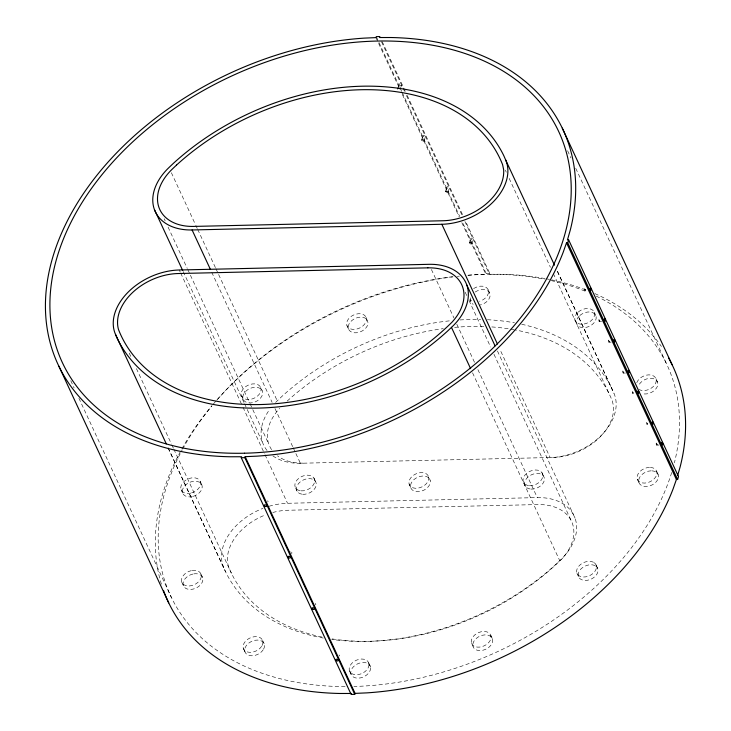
<?xml version="1.0" encoding="UTF-8"?>
<svg xmlns="http://www.w3.org/2000/svg" width="731" height="731" viewBox="0 0 731 731"><rect width="100%" height="100%" fill="white"/><g stroke="black" fill="none" stroke-linecap="round" stroke-linejoin="round"><path stroke-width="0.55" stroke-dasharray="3.65 2.74" d="M470.572 297.8L470.28 299.655A10.426 7.182 -24.9 0 0 473.231 304.324M397.673 88.689L399.108 84.22M400.442 88.606L401.584 85.024A1.307 0.795 17.8 0 0 399.948 83.763A1.307 0.795 17.8 0 0 399.51 85.07A1.307 0.795 17.8 0 0 401.584 85.024M421.559 140.151L422.993 135.674M424.044 140.964A1.307 0.795 17.8 0 0 422.399 139.703A1.307 0.795 17.8 0 0 421.961 141.01A1.307 0.795 17.8 0 0 424.044 140.964L425.479 136.487A1.307 0.795 17.8 0 0 423.834 135.226A1.307 0.795 17.8 0 0 423.395 136.533A1.307 0.795 17.8 0 0 425.479 136.487M445.453 191.613L446.888 187.136M447.929 192.427A1.307 0.795 17.8 0 0 446.294 191.156A1.307 0.795 17.8 0 0 445.846 192.472A1.307 0.795 17.8 0 0 447.929 192.427L449.364 187.949A1.307 0.795 17.8 0 0 447.728 186.688A1.307 0.795 17.8 0 0 447.281 187.995A1.307 0.795 17.8 0 0 449.364 187.949M469.339 243.076L470.773 238.598M471.815 243.889A1.307 0.795 17.8 0 0 470.179 242.619A1.307 0.795 17.8 0 0 469.731 243.935A1.307 0.795 17.8 0 0 471.815 243.889L473.249 239.412A1.307 0.795 17.8 0 0 471.614 238.151A1.307 0.795 17.8 0 0 471.166 239.457A1.307 0.795 17.8 0 0 473.249 239.412M467.831 275.313A278.447 191.668 -24.9 0 1 474.117 274.847L485.823 274.335L486.133 273.357L462.147 221.667M545.098 278.584A278.447 191.668 -24.9 0 0 500.963 274.235L489.423 274.253L489.733 273.275L465.748 221.584M275.624 402.452A55.318 38.076 -24.9 0 1 277.259 400.835L281.791 396.531A213.79 147.159 -24.9 0 1 451.676 320.635M497.445 350.99L575.069 518.215A55.328 38.085 -24.9 0 1 559.754 560.677L555.907 564.323A213.79 147.159 -24.9 0 1 331.7 639.415M486.133 273.357L489.733 273.275M599.411 321.613L601.604 321.567M608.969 342.199L611.162 342.154M623.296 373.075L625.489 373.029M656.74 445.124L658.933 445.069M272.891 455.906A55.318 38.076 -24.9 0 0 300.386 463.253L552.874 457.469A50.878 35.024 -24.9 0 0 613.519 406.308L612.468 401.365A209.093 143.934 -24.9 0 0 514.98 329.882M269.09 506.263A55.318 38.076 -24.9 0 1 287.548 503.284L537.312 497.61A55.328 38.085 -24.9 0 1 575.069 518.215M584.617 288.608A1.307 0.503 88.7 0 0 584.955 290.719A1.307 0.503 88.7 0 0 585.485 288.992A1.307 0.503 88.7 0 0 584.617 288.608L585.43 290.271M567.603 150.741L570.957 157.969M575.745 168.294L666.307 363.389M655.945 378.749L657.544 382.176M598.954 319.456A1.307 0.503 88.7 0 0 599.283 321.594A1.307 0.503 88.7 0 0 599.822 319.895A1.307 0.503 88.7 0 0 598.954 319.456L599.749 321.174M608.512 340.043A1.307 0.503 88.7 0 0 608.832 342.181A1.307 0.503 88.7 0 0 609.38 340.482A1.307 0.503 88.7 0 0 608.512 340.043L609.307 341.761M622.839 370.919A1.307 0.503 88.7 0 0 623.168 373.057A1.307 0.503 88.7 0 0 623.707 371.357A1.307 0.503 88.7 0 0 622.839 370.919L623.634 372.636M632.397 391.505A1.307 0.503 88.7 0 0 632.726 393.634A1.307 0.503 88.7 0 0 633.265 391.935A1.307 0.503 88.7 0 0 632.397 391.505L633.192 393.214M646.734 422.381A1.307 0.503 88.7 0 0 647.054 424.519A1.307 0.503 88.7 0 0 647.602 422.82A1.307 0.503 88.7 0 0 646.734 422.381L647.529 424.09M656.283 442.968A1.307 0.503 88.7 0 0 656.612 445.097A1.307 0.503 88.7 0 0 657.151 443.397A1.307 0.503 88.7 0 0 656.283 442.968L657.078 444.676M594.257 312.256L595.856 315.682M656.575 471.13L658.165 474.556M557.479 271.347L613.921 393.187A55.318 38.076 -24.9 0 1 601.43 435.265A55.318 38.076 -24.9 0 1 550.151 457.569L499.83 349.19M557.378 271.375L613.921 393.187M505.331 170.149L506.291 172.214M509.169 178.419L550.434 267.318M553.312 273.513L609.453 394.466M637.423 479.362L639.013 482.789M382.258 41.722L405.285 91.338M407.204 95.469L462.869 215.38M381.463 41.667L404.49 91.284M406.409 95.423L462.074 215.334M464.953 221.53L489.423 274.253M376.255 36.632L399.766 87.281M400.241 88.314L401.685 91.421M402.16 92.453L459.744 216.495M375.935 37.61L398.971 87.236M402.333 94.463L458.949 216.449M461.828 222.644L485.823 274.335M422.399 139.703L423.203 141.412M446.294 191.156L447.089 192.874M470.179 242.619L470.974 244.337M488.198 289.869L489.788 293.295M596.121 565.045L597.711 568.48M469.832 299.811L470.636 301.528M465.181 292.236L467.1 296.366M469.019 300.505L490.62 347.024M493.973 354.261L571.706 521.724M541.973 472.729L543.572 476.164M576.969 573.278L578.559 576.704M431.418 269.483L453.942 317.994M456.811 324.189L474.538 362.384M477.9 369.612L537.312 497.61M523.871 482.944L525.461 486.371M472.546 372.801L559.754 560.677M366.112 317.437L366.469 319.31A10.426 7.182 -24.9 0 1 352.388 329.325A10.426 7.182 -24.9 0 1 350.112 317.236A10.426 7.182 -24.9 0 1 366.112 317.437L368.058 322.746A10.426 7.182 -24.9 0 1 353.987 332.751A10.426 7.182 -24.9 0 1 351.702 320.662A10.426 7.182 -24.9 0 1 367.702 320.872M428.585 476.786A10.426 7.182 -24.9 0 1 415.683 488.281A10.426 7.182 -24.9 0 1 412.284 476.228A10.426 7.182 -24.9 0 1 428.585 476.786L430.175 480.212A10.426 7.182 -24.9 0 1 417.273 491.707A10.426 7.182 -24.9 0 1 413.874 479.664A10.426 7.182 -24.9 0 1 430.175 480.212M346.96 325.67L348.55 329.096M490.748 635.212L492.338 638.638M409.113 484.077L410.703 487.504M471.577 643.399A10.426 7.182 -24.9 0 0 487.568 643.645A10.426 7.182 -24.9 0 0 485.329 631.538A10.426 7.182 -24.9 0 0 471.23 641.526L473.167 646.834A10.426 7.182 -24.9 0 0 489.158 647.072A10.426 7.182 -24.9 0 0 486.928 634.965A10.426 7.182 -24.9 0 0 472.82 644.961L473.167 646.834M313.91 478.047L315.509 481.482M171.365 172.708L195.323 224.316M195.807 225.349L197.242 228.447M197.717 229.479L215.453 267.674M215.928 268.706L277.259 400.835M211.743 272.279L272.115 402.342M274.993 408.538L292.72 446.732M293.195 447.765L300.386 463.253M260.665 387.439A10.426 7.182 -24.9 0 1 248.842 399.537A10.426 7.182 -24.9 0 1 243.944 388.115A10.426 7.182 -24.9 0 1 260.665 387.439L262.265 390.866A10.426 7.182 -24.9 0 1 250.441 402.973A10.426 7.182 -24.9 0 1 245.534 391.542A10.426 7.182 -24.9 0 1 262.265 390.866M295.635 487.997L297.225 491.433M164.21 218.797L165.169 220.872M168.057 227.067L187.246 268.414M187.73 269.456L249.627 402.799M250.103 403.832L268.816 444.146M368.662 662.761L370.251 666.197M241.632 395.955L243.222 399.391M183.216 271.612L244.063 402.708M244.547 403.74L262.749 442.968M179.259 269.995L180.219 272.06M180.694 273.092L242.509 406.253M242.994 407.286L264.549 453.741M265.033 454.773L287.548 503.284M349.5 670.994L351.099 674.421M200.276 481.501L201.875 484.936M129.223 353.073L131.141 357.212M136.423 368.579L171.447 444.046M171.931 445.078L173.366 448.176M173.85 449.209L231.425 573.259M262.593 640.374L264.183 643.81M168.194 447.939L225.596 571.834A213.79 147.159 -24.9 0 0 323.239 638.053M168.093 447.966L225.596 571.834M181.124 489.733L182.713 493.16M243.432 648.607L245.031 652.034M200.961 574.027L202.551 577.463M181.809 582.26L183.399 585.686M70.761 380.696L74.123 387.923M78.911 398.249L171.392 597.474M161.405 584.215A278.447 191.668 -24.9 0 1 181.306 449.921M181.855 448.935A278.447 191.668 -24.9 0 1 212.017 405.623M213.461 403.932A278.447 191.668 -24.9 0 1 453.046 276.875M457.286 276.364A278.447 191.668 -24.9 0 1 459.397 276.126M546.212 278.785A278.447 191.668 -24.9 0 1 549.529 279.434M551.731 279.891A278.447 191.668 -24.9 0 1 586.143 290.006M594.86 293.606A278.447 191.668 -24.9 0 1 661.418 346.494M332.075 638.894A209.093 143.934 -24.9 0 0 562.011 558.767A50.768 34.942 -24.9 0 0 537.769 504.573L288.014 510.247A50.768 34.942 -24.9 0 0 272.809 512.486M321.85 637.03A209.093 143.934 -24.9 0 1 228.41 566.351A50.768 34.942 -24.9 0 1 265.728 514.788M287.164 401.1A209.093 143.934 -24.9 0 1 443.26 328.648M454.609 327.378A209.093 143.934 -24.9 0 1 484.214 326.538M491.835 326.94A209.093 143.934 -24.9 0 1 509.845 328.987M510.878 329.16A209.093 143.934 -24.9 0 1 513.957 329.69M303.109 463.152A50.905 35.042 -24.9 0 1 277.46 455.797M271.612 449.666A50.905 35.042 -24.9 0 1 279.644 408.373M639.387 384.159A10.426 7.182 -24.9 0 1 653.011 378.548A10.426 7.182 -24.9 0 1 656.429 388.134A10.426 7.182 -24.9 0 1 642.805 393.744M475.196 292.016A10.426 7.182 -24.9 0 1 486.206 290.079A10.426 7.182 -24.9 0 1 489.816 297.197L488.838 299.235A10.426 7.182 -24.9 0 1 480.267 304.937M460.064 319.95A213.79 147.159 -24.9 0 1 480.678 319.484M487.403 319.721A213.79 147.159 -24.9 0 1 514.46 322.8M521.696 324.262A213.79 147.159 -24.9 0 1 612.103 389.029M223.777 567.676A55.318 38.076 -24.9 0 1 262.959 508.356M596.231 296.11A273.75 188.443 -24.9 0 1 674.393 462.842M671.688 472.537A273.75 188.443 -24.9 0 1 353.886 686.473M345.114 686.583A273.75 188.443 -24.9 0 1 182.165 449.967M182.686 448.998A273.75 188.443 -24.9 0 1 211.853 406.025M216.787 400.186A273.75 188.443 -24.9 0 1 452.562 276.729M468.279 275.176A273.75 188.443 -24.9 0 1 544.677 279.233M551.147 280.594A273.75 188.443 -24.9 0 1 587.03 291.961M267.043 450.47A55.318 38.076 -24.9 0 1 269.821 409.25M473.606 288.59A10.426 7.182 -24.9 0 1 484.616 286.643A10.426 7.182 -24.9 0 1 488.226 293.761L487.248 295.808A10.426 7.182 -24.9 0 1 479.536 301.282M471.632 300.889A10.426 7.182 -24.9 0 1 470.042 299.692M636.765 382.761A10.426 7.182 -24.9 0 1 650.654 374.976A10.426 7.182 -24.9 0 1 654.355 385.356A10.426 7.182 -24.9 0 1 639.177 389.541M267.637 500.79A1.307 0.795 17.8 0 1 267.738 501.969M291.523 552.252A1.307 0.795 17.8 0 1 291.377 553.522M290.609 551.868A1.307 0.795 17.8 0 1 290.938 551.951M315.134 603.541A1.307 0.795 17.8 0 1 315.518 604.893M339.02 655.003A1.307 0.795 17.8 0 1 339.696 656.036M369.009 664.634L368.689 666.663A10.426 7.182 -24.9 0 1 356.564 674.731A10.426 7.182 -24.9 0 1 349.473 667.092L350.451 665.055A10.426 7.182 -24.9 0 1 361.598 659.024A10.426 7.182 -24.9 0 1 369.009 664.634M370.599 668.061L370.279 670.089A10.426 7.182 -24.9 0 1 358.153 678.158A10.426 7.182 -24.9 0 1 351.063 670.528L352.04 668.49A10.426 7.182 -24.9 0 1 363.188 662.46A10.426 7.182 -24.9 0 1 370.599 668.061M261.643 646.314L260.072 648.223A10.426 7.182 -24.9 0 1 243.697 649.174A10.426 7.182 -24.9 0 1 253.821 636.802A10.426 7.182 -24.9 0 1 261.643 646.314M263.233 649.74L261.671 651.659A10.426 7.182 -24.9 0 1 245.296 652.6A10.426 7.182 -24.9 0 1 255.421 640.228A10.426 7.182 -24.9 0 1 263.233 649.74M577.627 312.63L576.055 314.549A10.426 7.182 -24.9 0 0 583.877 324.061A10.426 7.182 -24.9 0 0 593.992 311.689A10.426 7.182 -24.9 0 0 577.627 312.63M579.217 316.066L577.645 317.976A10.426 7.182 -24.9 0 0 585.467 327.497A10.426 7.182 -24.9 0 0 595.591 315.116A10.426 7.182 -24.9 0 0 579.217 316.066M191.33 570.619L188.762 571.459A10.426 7.182 -24.9 0 0 183.81 584.699A10.426 7.182 -24.9 0 0 200.404 579.29A10.426 7.182 -24.9 0 0 191.33 570.619M192.92 574.045L190.352 574.886A10.426 7.182 -24.9 0 0 185.4 588.135A10.426 7.182 -24.9 0 0 202.003 582.726A10.426 7.182 -24.9 0 0 192.92 574.045M190.754 493.142L188.187 493.471A10.426 7.182 -24.9 0 1 181.096 485.832A10.426 7.182 -24.9 0 1 193.222 477.763L195.616 477.973A10.426 7.182 -24.9 0 1 200.303 485.402A10.426 7.182 -24.9 0 1 190.754 493.142M192.354 496.577L189.777 496.897A10.426 7.182 -24.9 0 1 182.686 489.267A10.426 7.182 -24.9 0 1 194.811 481.199L197.215 481.409A10.426 7.182 -24.9 0 1 201.902 488.829A10.426 7.182 -24.9 0 1 192.354 496.577M649.512 467.392L646.944 467.721A10.426 7.182 -24.9 0 0 637.386 475.461A10.426 7.182 -24.9 0 0 642.083 482.88L644.477 483.09A10.426 7.182 -24.9 0 0 656.602 475.022A10.426 7.182 -24.9 0 0 649.512 467.392M651.102 470.828L648.534 471.148A10.426 7.182 -24.9 0 0 638.985 478.896A10.426 7.182 -24.9 0 0 643.673 486.316L646.076 486.526A10.426 7.182 -24.9 0 0 658.192 478.458A10.426 7.182 -24.9 0 0 651.102 470.828M593.526 562.258L591.461 561.527A10.426 7.182 -24.9 0 0 576.649 570.737A10.426 7.182 -24.9 0 0 589.99 575.471A10.426 7.182 -24.9 0 0 593.526 562.258M595.116 565.684L593.051 564.953A10.426 7.182 -24.9 0 0 578.239 574.173A10.426 7.182 -24.9 0 0 591.589 578.897A10.426 7.182 -24.9 0 0 595.116 565.684M302.652 494.266A10.426 7.182 -24.9 0 0 316.203 483.218A10.426 7.182 -24.9 0 0 300.249 481.875A10.426 7.182 -24.9 0 0 302.652 494.266M530.998 489.094A10.426 7.182 -24.9 0 0 544.312 477.882A10.426 7.182 -24.9 0 0 528.23 476.822A10.426 7.182 -24.9 0 0 530.998 489.094M529.408 485.667A10.426 7.182 -24.9 0 0 542.722 474.446A10.426 7.182 -24.9 0 0 526.64 473.396A10.426 7.182 -24.9 0 0 529.408 485.667M301.062 490.839A10.426 7.182 -24.9 0 0 314.604 479.792A10.426 7.182 -24.9 0 0 298.659 478.44A10.426 7.182 -24.9 0 0 301.062 490.839"/><path stroke-width="1.1" d="M677.628 475.589L680.095 467.072A278.447 191.668 -24.9 0 0 668.545 357.879M566.525 242.783L563.181 252.286A278.447 191.668 -24.9 0 1 256.883 456.153L245.177 456.665L355.065 693.39L354.745 694.368L351.145 694.45L241.267 457.725L241.577 456.747L230.037 456.765A278.447 191.668 -24.9 0 1 54.076 252.972A278.447 191.668 -24.9 0 1 364.239 38.122L375.935 37.61L376.255 36.632L379.855 36.55L379.544 37.528L391.085 37.519A278.447 191.668 -24.9 0 1 570.207 230.347L567.439 239.932L568.645 239.905L678.523 476.63L677.61 479.472L676.403 479.499L566.525 242.783L567.731 242.756L677.61 479.472M354.745 694.368L244.867 457.643L245.177 456.665M567.731 242.756L568.645 239.905M676.403 479.499L673.059 489.012A278.447 191.668 -24.9 0 1 366.761 692.878L355.065 693.39M466.78 284.926A55.328 38.085 -24.9 0 1 451.466 327.378L447.619 331.033A213.79 147.159 -24.9 0 1 117.307 338.544L115.489 334.387A55.318 38.076 -24.9 0 1 127.971 292.299A55.318 38.076 -24.9 0 1 179.259 269.995L429.024 264.32A55.328 38.085 -24.9 0 1 466.78 284.926L495.042 345.827M154.46 209.678A55.318 38.076 -24.9 0 0 192.098 229.963L441.853 224.28A55.318 38.076 -24.9 0 0 493.142 201.975A55.318 38.076 -24.9 0 0 505.633 159.888L503.814 155.73A213.79 147.159 -24.9 0 0 173.503 163.241L168.971 167.545A55.318 38.076 -24.9 0 0 154.46 209.678L182.732 270.58M241.267 457.725L244.867 457.643M351.456 693.472L339.915 693.481A278.447 191.668 -24.9 0 1 163.534 590.575M562.258 128.089L672.145 364.815M505.633 159.888L554.5 265.179M441.853 224.28L497.436 344.027M451.466 327.378L470.627 368.671M192.098 229.963L210.3 269.182M115.489 334.387L166.275 443.808M58.855 366.185L168.742 602.911M397.655 88.899A1.307 0.795 17.8 0 1 398.514 88.241A1.307 0.795 17.8 0 1 399.967 88.844M176.509 165.087L172.744 168.66A50.905 35.042 -24.9 0 0 158.938 207.43A50.905 35.042 -24.9 0 0 193.231 226.427L442.986 220.753A50.878 35.024 -24.9 0 0 503.632 169.583L502.59 164.649A209.093 143.934 -24.9 0 0 176.509 165.087M427.891 267.848L178.126 273.531A50.768 34.942 -24.9 0 0 118.532 329.635A209.093 143.934 -24.9 0 0 452.133 322.051A50.768 34.942 -24.9 0 0 427.891 267.848M336.178 660.55A1.307 0.795 17.8 0 0 338.261 660.504A1.307 0.795 17.8 0 0 336.625 659.243A1.307 0.795 17.8 0 0 336.178 660.55M312.292 609.097A1.307 0.795 17.8 0 0 314.376 609.042A1.307 0.795 17.8 0 0 312.74 607.781A1.307 0.795 17.8 0 0 312.292 609.097M288.407 557.634A1.307 0.795 17.8 0 0 290.481 557.589A1.307 0.795 17.8 0 0 288.846 556.318A1.307 0.795 17.8 0 0 288.407 557.634M264.521 506.172A1.307 0.795 17.8 0 0 266.596 506.126A1.307 0.795 17.8 0 0 264.96 504.856A1.307 0.795 17.8 0 0 264.521 506.172M661.756 442.84A1.307 0.503 88.7 0 0 662.085 444.978A1.307 0.503 88.7 0 0 662.633 443.278A1.307 0.503 88.7 0 0 661.756 442.84M652.207 422.253A1.307 0.503 88.7 0 0 652.527 424.391A1.307 0.503 88.7 0 0 653.075 422.692A1.307 0.503 88.7 0 0 652.207 422.253M637.871 391.377A1.307 0.503 88.7 0 0 638.2 393.516A1.307 0.503 88.7 0 0 638.739 391.816A1.307 0.503 88.7 0 0 637.871 391.377M628.322 370.791A1.307 0.503 88.7 0 0 628.642 372.929A1.307 0.503 88.7 0 0 629.19 371.229A1.307 0.503 88.7 0 0 628.322 370.791M613.985 339.915A1.307 0.503 88.7 0 0 614.314 342.053A1.307 0.503 88.7 0 0 614.853 340.354A1.307 0.503 88.7 0 0 613.985 339.915M604.427 319.328A1.307 0.503 88.7 0 0 604.756 321.466A1.307 0.503 88.7 0 0 605.305 319.767A1.307 0.503 88.7 0 0 604.427 319.328M590.091 288.48A1.307 0.503 88.7 0 0 590.438 290.6A1.307 0.503 88.7 0 0 590.959 288.864A1.307 0.503 88.7 0 0 590.091 288.48M244.501 453.211A273.75 188.443 -24.9 0 0 561.965 139.137A273.75 188.443 -24.9 0 0 125.211 149.069A273.75 188.443 -24.9 0 0 244.501 453.211"/></g></svg>
